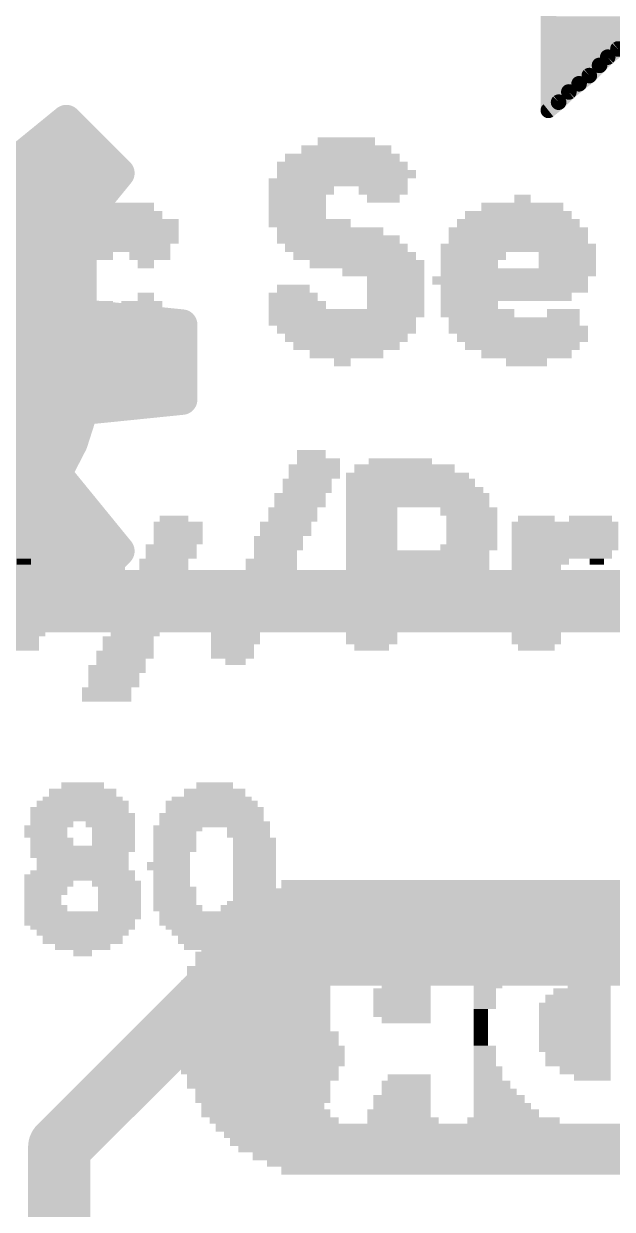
# Model space of a CAD drawing. Extents: x -34 to 73, y -22 to 26.
# Drawn here: x 13.57 to 16.44, y 15.93 to 21.72 of the extents above; entities that cross this region are included whole.
import ezdxf

# ---------------------------------------------------------------- set-up
doc = ezdxf.new("R2010")
doc.units = 0
for name, color, linetype in [('16', 132, 'CONTINUOUS'), ('21', 41, 'CONTINUOUS'), ('22', 40, 'CONTINUOUS')]:
    doc.layers.add(name, color=color, linetype=linetype)

# ---------------------------------------------------------------- blocks, each defined once
blk = doc.blocks.new('RECT')
blk.add_solid([(-0.5, -0.5), (0.5, -0.5), (-0.5, 0.5), (0.5, 0.5)])

msp = doc.modelspace()

# ---------------------------------------------------------------- linework, layer by layer
at = {"layer": '16', "const_width": 0.3048}
for points in [[(18.5928, 18.8976), (12.1158, 18.8976)], [(14.6812, 17.1704), (13.7414, 16.2306)], [(18.2626, 17.1704), (14.6812, 17.1704)], [(13.7414, 16.2306), (13.7414, 11.1506)]]:
    msp.add_lwpolyline(points, dxfattribs=at)
at = {"layer": '16', "const_width": 0.1524}
for points in [[(14.6812, 17.2466, 1), (14.6812, 17.0942)], [(14.7351, 17.1165, 1), (14.6273, 17.2243)], [(13.8176, 16.2306, 1), (13.6652, 16.2306)], [(13.6875, 16.2845, 1), (13.7953, 16.1767)]]:
    msp.add_lwpolyline(points, format="xyb", dxfattribs=at)
at = {"layer": '22'}
for points, const_width in [([(16.1312, 22.3163), (16.1312, 21.2963)], 0.0762), ([(16.1312, 21.717), (16.5212, 21.717)], 0.0762), ([(16.1312, 21.6408), (16.5158, 21.6408)], 0.0762), ([(16.4712, 21.5963), (16.5212, 21.6463)], 0.0762), ([(16.4212, 21.5563), (16.4712, 21.5963)], 0.0762), ([(16.1312, 21.5646), (16.4316, 21.5646)], 0.0762), ([(16.3312, 21.4663), (16.3812, 21.5162)], 0.0762), ([(16.3812, 21.5162), (16.4212, 21.5563)], 0.0762), ([(16.1312, 21.4884), (16.3534, 21.4884)], 0.0762), ([(16.2812, 21.4262), (16.3312, 21.4663)], 0.0762), ([(16.1312, 21.4122), (16.2636, 21.4122)], 0.0762), ([(16.2312, 21.3863), (16.2812, 21.4262)], 0.0762), ([(16.1812, 21.3362), (16.2312, 21.3863)], 0.0762), ([(13.3989, 20.9406), (13.7759, 21.248)], 0.15), ([(13.7759, 21.248), (14.0344, 20.9895)], 0.15), ([(16.1312, 21.2963), (16.1812, 21.3362)], 0.0762), ([(16.1312, 21.336), (16.1809, 21.336)], 0.0762), ([(13.6557, 21.15), (13.8739, 21.15)], 0.15), ([(13.4717, 21), (14.0239, 21)], 0.15), ([(14.0344, 20.9895), (13.727, 20.6125)], 0.15), ([(11.7841, 20.85), (13.9207, 20.85)], 0.15), ([(11.9065, 20.7), (13.7983, 20.7)], 0.15), ([(13.727, 20.6125), (13.8052, 20.4607)], 0.15), ([(11.9456, 20.55), (13.7592, 20.55)], 0.15), ([(13.8052, 20.4607), (13.8573, 20.298)], 0.15), ([(13.1769, 20.4), (13.8246, 20.4)], 0.15), ([(13.8573, 20.298), (14.3412, 20.2488)], 0.15), ([(13.2804, 20.25), (14.3294, 20.25)], 0.15), ([(14.3412, 20.2488), (14.3412, 19.8832)], 0.15), ([(13.3171, 20.1), (14.3412, 20.1)], 0.15), ([(13.3058, 19.95), (14.3412, 19.95)], 0.15), ([(14.3412, 19.8832), (13.8573, 19.834)], 0.15), ([(13.2346, 19.8), (13.8464, 19.8)], 0.15), ([(13.8573, 19.834), (13.8052, 19.6713)], 0.15), ([(13.0623, 19.65), (13.7942, 19.65)], 0.15), ([(13.8052, 19.6713), (13.727, 19.5195)], 0.15), ([(13.727, 19.5195), (14.0344, 19.1425)], 0.15), ([(13.0869, 19.5), (13.7429, 19.5)], 0.15), ([(13.149, 19.35), (13.8652, 19.35)], 0.15), ([(13.2111, 19.2), (13.9875, 19.2)], 0.15), ([(13.7759, 18.884), (13.3989, 19.1914)], 0.15), ([(14.0344, 19.1425), (13.7759, 18.884)], 0.15), ([(13.5723, 19.05), (13.9419, 19.05)], 0.15), ([(13.7563, 18.9), (13.7919, 18.9)], 0.15)]:
    msp.add_lwpolyline(points, dxfattribs=dict(at, const_width=const_width))
for points, const_width in [([(16.1312, 21.7361, 1), (16.1312, 21.698)], 0.0381), ([(16.1312, 21.6599, 1), (16.1312, 21.6218)], 0.0381), ([(16.4577, 21.6097, 1), (16.4847, 21.5828)], 0.0381), ([(16.4831, 21.5814, 1), (16.4593, 21.6111)], 0.0381), ([(16.1312, 21.5837, 1), (16.1312, 21.5456)], 0.0381), ([(16.3947, 21.5028, 1), (16.3677, 21.5297)], 0.0381), ([(16.4093, 21.5711, 1), (16.4331, 21.5414)], 0.0381), ([(16.4347, 21.5428, 1), (16.4077, 21.5697)], 0.0381), ([(16.4316, 21.5456, 1), (16.4316, 21.5837)], 0.0381), ([(16.1312, 21.5075, 1), (16.1312, 21.4694)], 0.0381), ([(16.3177, 21.4797, 1), (16.3447, 21.4528)], 0.0381), ([(16.3431, 21.4514, 1), (16.3193, 21.4811)], 0.0381), ([(16.3534, 21.4694, 1), (16.3534, 21.5075)], 0.0381), ([(16.3677, 21.5297, 1), (16.3947, 21.5028)], 0.0381), ([(16.1312, 21.4313, 1), (16.1312, 21.3932)], 0.0381), ([(16.2693, 21.4411, 1), (16.2931, 21.4114)], 0.0381), ([(16.2636, 21.3932, 1), (16.2636, 21.4313)], 0.0381), ([(16.2931, 21.4114, 1), (16.2693, 21.4411)], 0.0381), ([(16.2193, 21.4011, 1), (16.2431, 21.3714)], 0.0381), ([(16.2447, 21.3728, 1), (16.2177, 21.3997)], 0.0381), ([(13.8024, 21.2745, 1), (13.7494, 21.2215)], 0.075), ([(13.7996, 21.2189, 1), (13.7522, 21.2771)], 0.075), ([(16.1312, 21.3551, 1), (16.1312, 21.317)], 0.0381), ([(16.1193, 21.3111, 1), (16.1431, 21.2814)], 0.0381), ([(16.1677, 21.3497, 1), (16.1947, 21.3228)], 0.0381), ([(16.1931, 21.3214, 1), (16.1693, 21.3511)], 0.0381), ([(16.1809, 21.317, 1), (16.1809, 21.3551)], 0.0381), ([(16.1121, 21.2963, 1), (16.1502, 21.2963)], 0.0381), ([(13.6557, 21.1875, 1), (13.6557, 21.1125)], 0.075), ([(13.8739, 21.1125, 1), (13.8739, 21.1875)], 0.075), ([(14.0635, 20.9658, 1), (14.0053, 21.0132)], 0.075), ([(14.0079, 20.963, 1), (14.0609, 21.016)], 0.075), ([(14.0239, 20.9625, 1), (14.0239, 21.0375)], 0.075), ([(13.9207, 20.8125, 1), (13.9207, 20.8875)], 0.075), ([(13.7983, 20.6625, 1), (13.7983, 20.7375)], 0.075), ([(13.7603, 20.6297, 1), (13.6937, 20.5953)], 0.075), ([(13.6979, 20.6362, 1), (13.7561, 20.5888)], 0.075), ([(13.7592, 20.5125, 1), (13.7592, 20.5875)], 0.075), ([(13.8409, 20.4721, 1), (13.7695, 20.4492)], 0.075), ([(13.7719, 20.4435, 1), (13.8386, 20.4778)], 0.075), ([(13.8246, 20.3625, 1), (13.8246, 20.4375)], 0.075), ([(13.8611, 20.3353, 1), (13.8535, 20.2607)], 0.075), ([(13.8216, 20.2866, 1), (13.893, 20.3094)], 0.075), ([(14.3787, 20.2488, 1), (14.3037, 20.2488)], 0.075), ([(14.3294, 20.2125, 1), (14.3294, 20.2875)], 0.075), ([(14.3374, 20.2115, 1), (14.345, 20.2861)], 0.075), ([(14.3412, 20.0625, 1), (14.3412, 20.1375)], 0.075), ([(14.3412, 19.9125, 1), (14.3412, 19.9875)], 0.075), ([(14.345, 19.8459, 1), (14.3374, 19.9205)], 0.075), ([(13.8535, 19.8713, 1), (13.8611, 19.7967)], 0.075), ([(13.893, 19.8226, 1), (13.8216, 19.8454)], 0.075), ([(13.8464, 19.7625, 1), (13.8464, 19.8375)], 0.075), ([(14.3037, 19.8832, 1), (14.3787, 19.8832)], 0.075), ([(13.7695, 19.6828, 1), (13.8409, 19.6599)], 0.075), ([(13.8386, 19.6542, 1), (13.7719, 19.6885)], 0.075), ([(13.7942, 19.6125, 1), (13.7942, 19.6875)], 0.075), ([(13.7561, 19.5432, 1), (13.6979, 19.4958)], 0.075), ([(13.6937, 19.5367, 1), (13.7603, 19.5023)], 0.075), ([(13.7429, 19.4625, 1), (13.7429, 19.5375)], 0.075), ([(13.8652, 19.3125, 1), (13.8652, 19.3875)], 0.075), ([(13.9875, 19.1625, 1), (13.9875, 19.2375)], 0.075), ([(14.0053, 19.1188, 1), (14.0635, 19.1662)], 0.075), ([(14.0609, 19.116, 1), (14.0079, 19.169)], 0.075), ([(13.5723, 19.0875, 1), (13.5723, 19.0125)], 0.075), ([(13.9419, 19.0125, 1), (13.9419, 19.0875)], 0.075), ([(13.7563, 18.9375, 1), (13.7563, 18.8625)], 0.075), ([(13.7494, 18.9105, 1), (13.8024, 18.8575)], 0.075), ([(13.7522, 18.8549, 1), (13.7996, 18.9131)], 0.075), ([(13.7919, 18.8625, 1), (13.7919, 18.9375)], 0.075)]:
    msp.add_lwpolyline(points, format="xyb", dxfattribs=dict(at, const_width=const_width))

# ---------------------------------------------------------------- block references
at = {"layer": '21'}
for p, xscale, yscale in [((15.1444, 21.1448), 0.28, 0.04), ((15.1444, 21.1048), 0.44, 0.04), ((15.1244, 21.0248), 0.64, 0.04), ((15.1244, 21.0648), 0.56, 0.04), ((15.1444, 20.9848), 0.68, 0.04), ((15.1044, 20.9448), 0.68, 0.04), ((14.9244, 20.9048), 0.32, 0.04), ((15.3244, 20.9048), 0.24, 0.04), ((14.9044, 20.8648), 0.28, 0.04), ((15.3244, 20.8648), 0.16, 0.04), ((16.0044, 20.8648), 0.08, 0.04), ((14.0244, 20.7848), 0.44, 0.04), ((14.0444, 20.8248), 0.32, 0.04), ((14.9044, 20.8248), 0.28, 0.04), ((14.9044, 20.7848), 0.28, 0.04), ((15.9844, 20.7848), 0.52, 0.04), ((16.0044, 20.8248), 0.4, 0.04), ((14.0444, 20.7448), 0.56, 0.04), ((14.9644, 20.7448), 0.4, 0.04), ((15.9844, 20.7448), 0.6, 0.04), ((14.0044, 20.6648), 0.64, 0.04), ((14.0244, 20.7048), 0.6, 0.04), ((15.0644, 20.7048), 0.52, 0.04), ((15.1044, 20.6648), 0.6, 0.04), ((15.9844, 20.7048), 0.68, 0.04), ((15.9844, 20.6648), 0.68, 0.04), ((13.9844, 20.6248), 0.6, 0.04), ((15.1444, 20.6248), 0.6, 0.04), ((15.9844, 20.6248), 0.76, 0.04), ((13.8244, 20.5848), 0.36, 0.04), ((14.1844, 20.5848), 0.2, 0.04), ((15.1844, 20.5848), 0.6, 0.04), ((15.7644, 20.5848), 0.32, 0.04), ((16.2244, 20.5848), 0.28, 0.04), ((13.7844, 20.5448), 0.28, 0.04), ((13.7844, 20.5048), 0.28, 0.04), ((14.1644, 20.5448), 0.08, 0.04), ((15.2444, 20.5448), 0.56, 0.04), ((15.3244, 20.5048), 0.4, 0.04), ((15.7444, 20.5448), 0.28, 0.04), ((15.9844, 20.5048), 0.76, 0.04), ((16.2244, 20.5448), 0.28, 0.04), ((13.7844, 20.4648), 0.28, 0.04), ((15.3844, 20.4648), 0.28, 0.04), ((15.9444, 20.4648), 0.76, 0.04), ((13.7844, 20.4248), 0.28, 0.04), ((13.7844, 20.3848), 0.28, 0.04), ((14.1644, 20.3848), 0.08, 0.04), ((14.8844, 20.3848), 0.24, 0.04), ((14.8844, 20.4248), 0.16, 0.04), ((15.3844, 20.4248), 0.28, 0.04), ((15.3844, 20.3848), 0.28, 0.04), ((15.9644, 20.4248), 0.72, 0.04), ((15.9244, 20.3848), 0.64, 0.04), ((13.8244, 20.3448), 0.36, 0.04), ((14.1444, 20.3448), 0.2, 0.04), ((14.9044, 20.3448), 0.28, 0.04), ((15.3844, 20.3448), 0.28, 0.04), ((15.7444, 20.3448), 0.28, 0.04), ((13.9844, 20.3048), 0.6, 0.04), ((14.0044, 20.2648), 0.64, 0.04), ((15.1444, 20.3048), 0.76, 0.04), ((15.1244, 20.2648), 0.72, 0.04), ((15.7844, 20.3048), 0.36, 0.04), ((15.9644, 20.2648), 0.64, 0.04), ((16.2044, 20.3048), 0.16, 0.04), ((14.0244, 20.2248), 0.6, 0.04), ((15.1444, 20.2248), 0.68, 0.04), ((15.9844, 20.2248), 0.68, 0.04), ((14.0244, 20.1848), 0.52, 0.04), ((14.0244, 20.1448), 0.44, 0.04), ((15.1444, 20.1848), 0.6, 0.04), ((15.1444, 20.1448), 0.52, 0.04), ((16.0044, 20.1848), 0.64, 0.04), ((16.0044, 20.1448), 0.56, 0.04), ((14.0444, 20.1048), 0.32, 0.04), ((15.1444, 20.1048), 0.36, 0.04), ((16.0244, 20.1048), 0.44, 0.04), ((15.1244, 20.0648), 0.08, 0.04), ((16.0244, 20.0648), 0.2, 0.04), ((14.9726, 19.6162), 0.14, 0.04), ((15.0076, 19.5812), 0.21, 0.03), ((15.4076, 19.5812), 0.31, 0.03), ((14.9876, 19.5462), 0.25, 0.04), ((14.9876, 19.5112), 0.25, 0.03), ((15.4426, 19.5112), 0.6, 0.03), ((15.4276, 19.5462), 0.49, 0.04), ((14.9526, 19.4762), 0.24, 0.04), ((15.4576, 19.4762), 0.63, 0.04), ((14.9176, 19.4062), 0.25, 0.04), ((14.9526, 19.4412), 0.24, 0.03), ((15.4776, 19.4412), 0.67, 0.03), ((15.4926, 19.4062), 0.7, 0.04), ((14.8826, 19.3362), 0.24, 0.04), ((14.9176, 19.3712), 0.25, 0.03), ((15.4926, 19.3712), 0.7, 0.03), ((15.2676, 19.3362), 0.25, 0.04), ((15.7426, 19.3362), 0.28, 0.04), ((13.4276, 19.3012), 0.49, 0.03), ((13.8526, 19.3012), 0.14, 0.03), ((14.3026, 19.3012), 0.14, 0.03), ((14.8826, 19.3012), 0.24, 0.03), ((15.2676, 19.3012), 0.25, 0.03), ((15.7576, 19.3012), 0.25, 0.03), ((16.0726, 19.3012), 0.18, 0.03), ((16.3376, 19.3012), 0.21, 0.03), ((13.4126, 19.2662), 0.52, 0.04), ((13.5526, 19.2312), 0.8, 0.03), ((13.8176, 19.2662), 0.21, 0.04), ((14.3226, 19.2662), 0.24, 0.04), ((14.3226, 19.2312), 0.24, 0.03), ((14.8476, 19.2662), 0.25, 0.04), ((14.8476, 19.2312), 0.25, 0.03), ((15.2676, 19.2662), 0.25, 0.04), ((15.2676, 19.2312), 0.25, 0.03), ((15.7576, 19.2662), 0.25, 0.04), ((15.7576, 19.2312), 0.25, 0.03), ((16.2126, 19.2662), 0.52, 0.04), ((16.2126, 19.2312), 0.52, 0.03), ((13.5726, 19.1962), 0.84, 0.04), ((14.3226, 19.1962), 0.24, 0.04), ((14.8126, 19.1962), 0.24, 0.04), ((15.2676, 19.1962), 0.25, 0.04), ((15.7576, 19.1962), 0.25, 0.04), ((16.2126, 19.1962), 0.52, 0.04), ((13.4326, 19.1612), 0.56, 0.03), ((13.4276, 19.1262), 0.49, 0.04), ((13.8676, 19.1612), 0.25, 0.03), ((13.8826, 19.1262), 0.28, 0.04), ((14.2876, 19.1612), 0.25, 0.03), ((14.2876, 19.1262), 0.25, 0.04), ((14.8126, 19.1612), 0.24, 0.03), ((14.7976, 19.1262), 0.21, 0.04), ((15.2676, 19.1612), 0.25, 0.03), ((15.4926, 19.1262), 0.7, 0.04), ((15.7426, 19.1612), 0.28, 0.03), ((16.2126, 19.1612), 0.52, 0.03), ((16.1976, 19.1262), 0.49, 0.04), ((13.5676, 19.0912), 0.07, 0.03), ((13.9026, 19.0912), 0.24, 0.03), ((13.9226, 19.0562), 0.28, 0.04), ((14.2526, 19.0912), 0.24, 0.03), ((14.2526, 19.0562), 0.24, 0.04), ((14.7776, 19.0912), 0.25, 0.03), ((14.7776, 19.0562), 0.25, 0.04), ((15.4926, 19.0912), 0.7, 0.03), ((15.4926, 19.0562), 0.7, 0.04), ((16.0926, 19.0912), 0.28, 0.03), ((16.0726, 19.0562), 0.24, 0.04), ((16.3676, 19.0912), 0.07, 0.03), ((14.0776, 19.0212), 0.53, 0.03), ((14.0976, 18.9862), 0.49, 0.04), ((14.7426, 19.0212), 0.24, 0.03), ((14.7426, 18.9862), 0.24, 0.04), ((15.4776, 19.0212), 0.67, 0.03), ((15.4576, 18.9862), 0.63, 0.04), ((16.0726, 19.0212), 0.24, 0.03), ((16.0726, 18.9862), 0.24, 0.04), ((14.0976, 18.9512), 0.49, 0.03), ((14.7076, 18.9512), 0.25, 0.03), ((15.4226, 18.9512), 0.56, 0.03), ((16.0726, 18.9512), 0.24, 0.03), ((14.0926, 18.9162), 0.42, 0.04), ((14.0926, 18.8812), 0.42, 0.03), ((14.6726, 18.8812), 0.24, 0.03), ((14.7076, 18.9162), 0.25, 0.04), ((15.3876, 18.9162), 0.49, 0.04), ((15.2676, 18.8812), 0.25, 0.03), ((16.0726, 18.9162), 0.24, 0.04), ((16.0726, 18.8812), 0.24, 0.03), ((13.4676, 18.8462), 0.35, 0.04), ((14.0976, 18.8462), 0.35, 0.04), ((14.6726, 18.8462), 0.24, 0.04), ((15.2676, 18.8462), 0.25, 0.04), ((16.0726, 18.8462), 0.24, 0.04), ((13.4826, 18.8112), 0.38, 0.03), ((13.4826, 18.7762), 0.38, 0.04), ((14.1126, 18.8112), 0.32, 0.03), ((14.0926, 18.7762), 0.28, 0.04), ((14.6376, 18.8112), 0.25, 0.03), ((14.6376, 18.7762), 0.25, 0.04), ((15.2676, 18.8112), 0.25, 0.03), ((15.2676, 18.7762), 0.25, 0.04), ((16.0726, 18.8112), 0.24, 0.03), ((16.0726, 18.7762), 0.24, 0.04), ((13.4976, 18.7412), 0.35, 0.03), ((13.5026, 18.7062), 0.28, 0.04), ((14.0776, 18.7062), 0.25, 0.04), ((14.1126, 18.7412), 0.24, 0.03), ((14.6026, 18.7412), 0.24, 0.03), ((14.6026, 18.7062), 0.24, 0.04), ((15.2676, 18.7412), 0.25, 0.03), ((15.2676, 18.7062), 0.25, 0.04), ((16.0726, 18.7412), 0.24, 0.03), ((16.0726, 18.7062), 0.24, 0.04), ((13.5176, 18.6712), 0.25, 0.03), ((14.0776, 18.6712), 0.25, 0.03), ((14.5876, 18.6712), 0.21, 0.03), ((15.2676, 18.6712), 0.17, 0.03), ((16.0726, 18.6712), 0.18, 0.03), ((14.0626, 18.6362), 0.28, 0.04), ((14.0426, 18.6012), 0.24, 0.03), ((14.5876, 18.6362), 0.21, 0.04), ((14.6026, 18.6012), 0.1, 0.03), ((14.0226, 18.5662), 0.28, 0.04), ((14.0076, 18.5312), 0.25, 0.03), ((14.0076, 18.4962), 0.25, 0.04), ((13.9726, 18.4612), 0.24, 0.03), ((13.9726, 18.4262), 0.24, 0.04), ((13.8556, 17.9622), 0.33, 0.04), ((13.8556, 17.9972), 0.21, 0.03), ((14.5006, 17.9622), 0.3, 0.04), ((14.5006, 17.9972), 0.18, 0.03), ((13.8556, 17.9072), 0.45, 0.03), ((13.8556, 17.9272), 0.39, 0.03), ((14.4856, 17.9072), 0.45, 0.03), ((14.4856, 17.9272), 0.39, 0.03), ((13.8406, 17.8772), 0.48, 0.03), ((13.8556, 17.8422), 0.51, 0.04), ((14.4856, 17.8422), 0.51, 0.04), ((14.5006, 17.8772), 0.48, 0.03), ((13.6756, 17.7872), 0.21, 0.03), ((13.7056, 17.8072), 0.21, 0.03), ((13.9906, 17.8072), 0.24, 0.03), ((14.0056, 17.7872), 0.21, 0.03), ((14.3206, 17.7872), 0.24, 0.03), ((14.5006, 17.8072), 0.54, 0.03), ((14.6656, 17.7872), 0.21, 0.03), ((13.6756, 17.7572), 0.21, 0.03), ((13.7056, 17.7222), 0.21, 0.04), ((14.0056, 17.7572), 0.21, 0.03), ((14.0056, 17.7222), 0.21, 0.04), ((14.3056, 17.7572), 0.21, 0.03), ((14.3056, 17.7222), 0.21, 0.04), ((14.6656, 17.7572), 0.21, 0.03), ((14.6956, 17.7222), 0.21, 0.04), ((13.8556, 17.6872), 0.51, 0.03), ((13.8406, 17.6572), 0.48, 0.03), ((14.3056, 17.6872), 0.21, 0.03), ((14.2906, 17.6572), 0.18, 0.03), ((14.6956, 17.6872), 0.21, 0.03), ((14.6956, 17.6572), 0.21, 0.03), ((13.8556, 17.6372), 0.45, 0.03), ((13.8556, 17.6022), 0.45, 0.04), ((14.2756, 17.6022), 0.21, 0.04), ((14.2906, 17.6372), 0.18, 0.03), ((14.6956, 17.6372), 0.21, 0.03), ((14.6956, 17.6022), 0.21, 0.04), ((13.8406, 17.5472), 0.54, 0.03), ((13.8556, 17.5672), 0.51, 0.03), ((14.2906, 17.5672), 0.18, 0.03), ((14.2906, 17.5472), 0.18, 0.03), ((14.6956, 17.5672), 0.21, 0.03), ((14.6956, 17.5472), 0.21, 0.03), ((13.6906, 17.5172), 0.24, 0.03), ((13.6756, 17.4822), 0.21, 0.04), ((14.0206, 17.5172), 0.24, 0.03), ((14.0356, 17.4822), 0.21, 0.04), ((14.2906, 17.5172), 0.18, 0.03), ((14.3056, 17.4822), 0.21, 0.04), ((14.6956, 17.5172), 0.21, 0.03), ((14.6956, 17.4822), 0.21, 0.04), ((13.6606, 17.4472), 0.18, 0.03), ((14.0356, 17.4472), 0.21, 0.03), ((14.3056, 17.4472), 0.21, 0.03), ((14.6956, 17.4472), 0.21, 0.03), ((13.6606, 17.4172), 0.18, 0.03), ((13.6756, 17.3972), 0.21, 0.03), ((13.8556, 17.3622), 0.57, 0.04), ((14.0356, 17.4172), 0.21, 0.03), ((14.0356, 17.3972), 0.21, 0.03), ((14.3056, 17.4172), 0.21, 0.03), ((14.3206, 17.3972), 0.24, 0.03), ((14.5006, 17.3622), 0.54, 0.04), ((14.6506, 17.3972), 0.24, 0.03), ((14.6656, 17.4172), 0.21, 0.03), ((13.8406, 17.3272), 0.54, 0.03), ((14.4856, 17.3272), 0.51, 0.03), ((13.8556, 17.3072), 0.51, 0.03), ((13.8556, 17.2772), 0.45, 0.03), ((14.5006, 17.3072), 0.48, 0.03), ((14.5006, 17.2772), 0.42, 0.03), ((13.8556, 17.2422), 0.39, 0.04), ((13.8556, 17.2072), 0.27, 0.03), ((14.5006, 17.2422), 0.36, 0.04), ((14.5006, 17.2072), 0.3, 0.03), ((13.8556, 17.1772), 0.09, 0.03), ((14.5006, 17.1772), 0.12, 0.03)]:
    msp.add_blockref('RECT', p, dxfattribs=dict(at, xscale=xscale, yscale=yscale))
at = {"layer": '22', "rotation": 180}
for p, xscale, yscale in [((16.3458, 17.5148), 3.04, 0.04), ((16.3458, 17.4448), 3.32, 0.04), ((16.3458, 17.4798), 3.18, 0.03), ((16.3458, 17.3748), 3.54, 0.04), ((16.3458, 17.4098), 3.46, 0.03), ((16.3458, 17.3048), 3.68, 0.04), ((16.3458, 17.3398), 3.6, 0.03), ((16.3458, 17.2698), 3.74, 0.03), ((14.8408, 17.2348), 0.81, 0.04), ((14.8208, 17.1998), 0.77, 0.03), ((15.9608, 17.2348), 0.39, 0.04), ((15.9258, 17.1998), 0.32, 0.03), ((14.7708, 17.1648), 0.73, 0.04), ((15.8908, 17.1648), 0.25, 0.04), ((14.7358, 17.0948), 0.74, 0.04), ((14.7558, 17.1298), 0.7, 0.03), ((15.8708, 17.1298), 0.21, 0.03), ((15.8558, 17.0948), 0.18, 0.04), ((14.7008, 17.0248), 0.73, 0.04), ((14.7158, 17.0598), 0.7, 0.03), ((15.4358, 17.0248), 0.24, 0.04), ((15.8358, 17.0598), 0.14, 0.03), ((15.8358, 17.0248), 0.14, 0.04), ((16.3308, 17.0248), 0.21, 0.04), ((14.7008, 16.9898), 0.73, 0.03), ((15.4158, 16.9898), 0.28, 0.03), ((15.8208, 16.9898), 0.11, 0.03), ((16.2958, 16.9898), 0.28, 0.03), ((14.7008, 16.9548), 0.73, 0.04), ((14.7008, 16.9198), 0.73, 0.03), ((15.4158, 16.9548), 0.28, 0.04), ((15.4158, 16.9198), 0.28, 0.03), ((15.8208, 16.9548), 0.11, 0.04), ((15.8208, 16.9198), 0.11, 0.03), ((16.2608, 16.9198), 0.35, 0.03), ((16.2758, 16.9548), 0.32, 0.04), ((14.7008, 16.8848), 0.73, 0.04), ((14.7008, 16.8498), 0.73, 0.03), ((15.4158, 16.8848), 0.28, 0.04), ((15.4358, 16.8498), 0.24, 0.03), ((15.8008, 16.8848), 0.07, 0.04), ((15.8008, 16.8498), 0.07, 0.03), ((16.2608, 16.8848), 0.35, 0.04), ((16.2608, 16.8498), 0.35, 0.03), ((14.7008, 16.8148), 0.73, 0.04), ((15.8008, 16.8148), 0.07, 0.04), ((16.2608, 16.8148), 0.35, 0.04), ((14.7208, 16.7798), 0.77, 0.03), ((14.7208, 16.7448), 0.77, 0.04), ((15.8008, 16.7798), 0.07, 0.03), ((15.8008, 16.7448), 0.07, 0.04), ((16.2608, 16.7798), 0.35, 0.03), ((16.2608, 16.7448), 0.35, 0.04), ((14.7358, 16.7098), 0.8, 0.03), ((14.7358, 16.6748), 0.8, 0.04), ((15.8208, 16.7098), 0.11, 0.03), ((15.8208, 16.6748), 0.11, 0.04), ((16.2608, 16.7098), 0.35, 0.03), ((16.2758, 16.6748), 0.32, 0.04), ((14.7358, 16.6398), 0.8, 0.03), ((15.8208, 16.6398), 0.11, 0.03), ((16.2758, 16.6398), 0.32, 0.03), ((14.7208, 16.6048), 0.77, 0.04), ((14.7358, 16.5698), 0.74, 0.03), ((15.4508, 16.5698), 0.21, 0.03), ((15.8358, 16.6048), 0.14, 0.04), ((15.8358, 16.5698), 0.14, 0.03), ((16.3108, 16.6048), 0.25, 0.04), ((16.3458, 16.5698), 0.18, 0.03), ((14.7158, 16.5348), 0.7, 0.04), ((14.7358, 16.4998), 0.66, 0.03), ((15.4358, 16.5348), 0.24, 0.04), ((15.4358, 16.4998), 0.24, 0.03), ((15.8558, 16.5348), 0.18, 0.04), ((15.8708, 16.4998), 0.21, 0.03), ((14.7358, 16.4648), 0.66, 0.04), ((15.4158, 16.4648), 0.28, 0.04), ((15.8908, 16.4648), 0.25, 0.04), ((14.7358, 16.4298), 0.6, 0.03), ((14.7508, 16.3948), 0.63, 0.04), ((15.4008, 16.3948), 0.31, 0.04), ((15.4158, 16.4298), 0.28, 0.03), ((15.9058, 16.4298), 0.28, 0.03), ((15.9258, 16.3948), 0.32, 0.04), ((14.7908, 16.3598), 0.63, 0.03), ((16.3458, 16.3248), 3.68, 0.04), ((15.4208, 16.3598), 0.35, 0.03), ((15.9608, 16.3598), 0.45, 0.03), ((16.3458, 16.2898), 3.6, 0.03), ((16.3458, 16.2548), 3.54, 0.04), ((16.3458, 16.2198), 3.46, 0.03), ((16.3458, 16.1848), 3.32, 0.04), ((16.3458, 16.1498), 3.18, 0.03), ((16.3458, 16.1148), 3.04, 0.04)]:
    msp.add_blockref('RECT', p, dxfattribs=dict(at, xscale=xscale, yscale=yscale))

doc.saveas('drawing.dxf')
